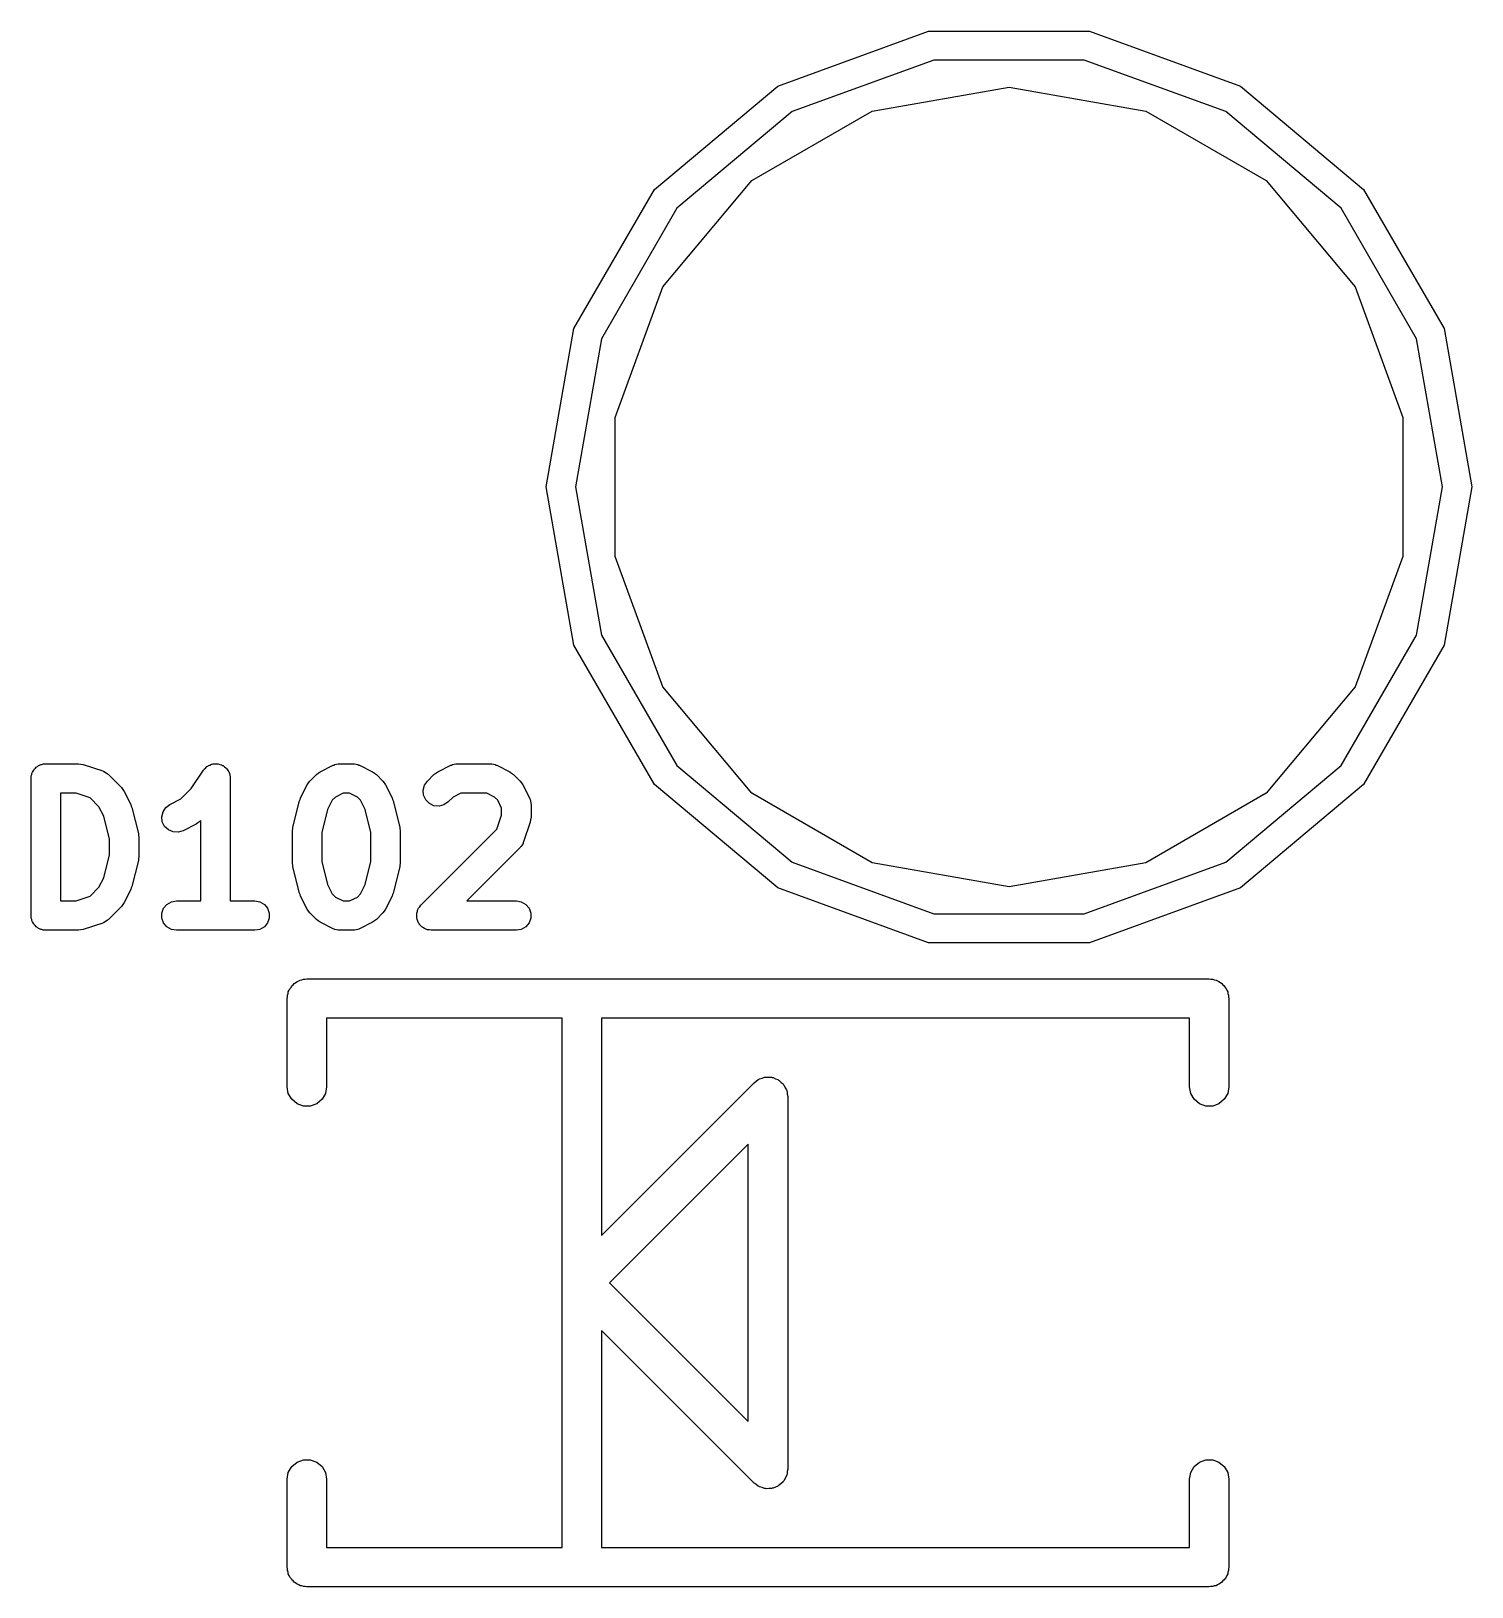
# Model space of a CAD drawing. Extents: x 142.1 to 238.7, y -137.2 to -60.7.
# Drawn here: x 150.51 to 157.86, y -70.21 to -62.27 of the extents above; entities that cross this region are included whole.
import ezdxf

# ---------------------------------------------------------------- set-up
doc = ezdxf.new("R2010")
doc.units = 0
doc.header["$MEASUREMENT"] = 0
doc.layers.add('BLACK', color=7, linetype='CONTINUOUS')

msp = doc.modelspace()

# ---------------------------------------------------------------- linework, layer by layer
at = {"layer": 'Black'}
for p, q in [((154.32, -62.5553), (155.09, -62.2749)), ((155.09, -62.2749), (155.91, -62.2749)), ((155.91, -62.2749), (156.68, -62.5553)), ((155.116, -62.4226), (154.394, -62.6852)), ((155.884, -62.4226), (155.116, -62.4226)), ((156.606, -62.6852), (155.884, -62.4226)), ((153.691, -63.0824), (154.32, -62.5553)), ((154.802, -62.6833), (155.5, -62.5602)), ((155.5, -62.5602), (156.198, -62.6833)), ((156.68, -62.5553), (157.309, -63.0824)), ((154.394, -62.6852), (153.806, -63.1788)), ((154.189, -63.0375), (154.802, -62.6833)), ((156.198, -62.6833), (156.811, -63.0375)), ((157.194, -63.1788), (156.606, -62.6852)), ((153.281, -63.7925), (153.691, -63.0824)), ((153.734, -63.5801), (154.189, -63.0375)), ((156.811, -63.0375), (157.266, -63.5801)), ((157.309, -63.0824), (157.719, -63.7925)), ((153.806, -63.1788), (153.422, -63.8438)), ((157.578, -63.8438), (157.194, -63.1788)), ((153.491, -64.2458), (153.734, -63.5801)), ((157.266, -63.5801), (157.509, -64.2458)), ((153.139, -64.6), (153.281, -63.7925)), ((157.719, -63.7925), (157.861, -64.6)), ((153.422, -63.8438), (153.289, -64.6)), ((157.711, -64.6), (157.578, -63.8438)), ((153.491, -64.9542), (153.491, -64.2458)), ((157.509, -64.2458), (157.509, -64.9542)), ((153.281, -65.4075), (153.139, -64.6)), ((153.289, -64.6), (153.422, -65.3562)), ((157.578, -65.3562), (157.711, -64.6)), ((157.861, -64.6), (157.719, -65.4075)), ((153.734, -65.6199), (153.491, -64.9542)), ((157.509, -64.9542), (157.266, -65.6199)), ((153.422, -65.3562), (153.806, -66.0212)), ((157.194, -66.0212), (157.578, -65.3562)), ((153.691, -66.1176), (153.281, -65.4075)), ((157.719, -65.4075), (157.309, -66.1176)), ((154.189, -66.1625), (153.734, -65.6199)), ((157.266, -65.6199), (156.811, -66.1625)), ((150.544, -66.0259), (150.549, -66.0217)), ((150.549, -66.0217), (150.555, -66.0195)), ((150.555, -66.0195), (150.561, -66.0162)), ((150.561, -66.0162), (150.567, -66.0151)), ((150.567, -66.0151), (150.574, -66.0128)), ((150.574, -66.0128), (150.58, -66.0128)), ((150.58, -66.0128), (150.587, -66.0117)), ((150.587, -66.0117), (150.753, -66.0117)), ((150.753, -66.0117), (150.765, -66.0138)), ((150.765, -66.0138), (150.777, -66.0155)), ((150.777, -66.0155), (150.877, -66.0488)), ((151.409, -66.0262), (151.413, -66.0244)), ((151.413, -66.0244), (151.416, -66.0217)), ((151.416, -66.0217), (151.424, -66.0187)), ((151.424, -66.0187), (151.432, -66.0147)), ((151.432, -66.0147), (151.436, -66.0142)), ((151.436, -66.0142), (151.44, -66.0128)), ((151.44, -66.0128), (151.449, -66.0128)), ((151.449, -66.0128), (151.458, -66.0118)), ((151.458, -66.0118), (151.462, -66.0128)), ((151.462, -66.0128), (151.466, -66.0128)), ((151.466, -66.0128), (151.475, -66.0159)), ((151.475, -66.0159), (151.483, -66.018)), ((151.483, -66.018), (151.487, -66.0203)), ((151.487, -66.0203), (151.491, -66.0217)), ((151.491, -66.0217), (151.498, -66.0275)), ((151.986, -66.0529), (152.053, -66.0196)), ((152.053, -66.0196), (152.057, -66.0184)), ((152.057, -66.0184), (152.061, -66.0162)), ((152.061, -66.0162), (152.07, -66.0147)), ((152.07, -66.0147), (152.078, -66.0122)), ((152.078, -66.0122), (152.082, -66.0124)), ((152.082, -66.0124), (152.087, -66.0117)), ((152.087, -66.0117), (152.153, -66.0117)), ((152.153, -66.0117), (152.158, -66.0124)), ((152.158, -66.0124), (152.162, -66.0122)), ((152.162, -66.0122), (152.17, -66.0147)), ((152.17, -66.0147), (152.179, -66.0162)), ((152.179, -66.0162), (152.183, -66.0184)), ((152.183, -66.0184), (152.187, -66.0196)), ((152.187, -66.0196), (152.254, -66.0529)), ((152.586, -66.0529), (152.653, -66.0196)), ((152.653, -66.0196), (152.657, -66.0184)), ((152.657, -66.0184), (152.661, -66.0162)), ((152.661, -66.0162), (152.67, -66.0147)), ((152.67, -66.0147), (152.678, -66.0122)), ((152.678, -66.0122), (152.682, -66.0124)), ((152.682, -66.0124), (152.687, -66.0117)), ((152.687, -66.0117), (152.853, -66.0117)), ((152.853, -66.0117), (152.858, -66.0124)), ((152.858, -66.0124), (152.862, -66.0122)), ((152.862, -66.0122), (152.87, -66.0147)), ((152.87, -66.0147), (152.879, -66.0162)), ((152.879, -66.0162), (152.883, -66.0184)), ((152.883, -66.0184), (152.887, -66.0196)), ((152.887, -66.0196), (152.954, -66.0529)), ((153.806, -66.0212), (154.394, -66.5148)), ((156.606, -66.5148), (157.194, -66.0212)), ((150.512, -66.0867), (150.513, -66.0802)), ((150.512, -66.7867), (150.512, -66.0867)), ((150.513, -66.0736), (150.515, -66.0675)), ((150.513, -66.0802), (150.513, -66.0736)), ((150.515, -66.0675), (150.516, -66.061)), ((150.516, -66.061), (150.519, -66.0553)), ((150.519, -66.0553), (150.522, -66.0492)), ((150.522, -66.0492), (150.526, -66.0441)), ((150.526, -66.0441), (150.529, -66.0385)), ((150.529, -66.0385), (150.534, -66.0342)), ((150.534, -66.0342), (150.538, -66.0292)), ((150.538, -66.0292), (150.544, -66.0259)), ((150.877, -66.0488), (150.881, -66.0509)), ((150.881, -66.0509), (150.885, -66.052)), ((150.885, -66.052), (150.892, -66.0571)), ((150.892, -66.0571), (150.9, -66.0613)), ((150.9, -66.0613), (150.903, -66.0645)), ((150.903, -66.0645), (150.906, -66.067)), ((150.906, -66.067), (150.973, -66.1336)), ((151.328, -66.1389), (151.391, -66.0451)), ((151.391, -66.0451), (151.394, -66.0421)), ((151.394, -66.0421), (151.396, -66.0385)), ((151.396, -66.0385), (151.403, -66.0327)), ((151.403, -66.0327), (151.409, -66.0262)), ((151.498, -66.0275), (151.505, -66.0324)), ((151.505, -66.0324), (151.508, -66.0358)), ((151.508, -66.0358), (151.511, -66.0385)), ((151.511, -66.0385), (151.515, -66.0462)), ((151.515, -66.0462), (151.521, -66.0534)), ((151.521, -66.0534), (151.522, -66.0574)), ((151.522, -66.0574), (151.524, -66.061)), ((151.524, -66.061), (151.525, -66.0698)), ((151.525, -66.0698), (151.528, -66.0784)), ((151.528, -66.0784), (151.528, -66.0826)), ((151.528, -66.0826), (151.528, -66.0867)), ((151.528, -66.0867), (151.528, -66.7117)), ((151.927, -66.1101), (151.934, -66.1003)), ((151.934, -66.1003), (151.967, -66.067)), ((151.967, -66.067), (151.977, -66.0601)), ((151.977, -66.0601), (151.986, -66.0529)), ((152.254, -66.0529), (152.263, -66.0601)), ((152.263, -66.0601), (152.273, -66.067)), ((152.273, -66.067), (152.306, -66.1003)), ((152.306, -66.1003), (152.313, -66.1101)), ((152.519, -66.1216), (152.534, -66.1003)), ((152.534, -66.1003), (152.567, -66.067)), ((152.567, -66.067), (152.577, -66.0601)), ((152.577, -66.0601), (152.586, -66.0529)), ((152.954, -66.0529), (152.963, -66.0601)), ((152.963, -66.0601), (152.973, -66.067)), ((152.973, -66.067), (153.006, -66.1003)), ((153.006, -66.1003), (153.013, -66.1101)), ((150.662, -66.1617), (150.662, -66.7117)), ((150.741, -66.1617), (150.662, -66.1617)), ((150.813, -66.1856), (150.741, -66.1617)), ((150.973, -66.1336), (150.98, -66.1435)), ((150.98, -66.1435), (150.987, -66.1531)), ((150.987, -66.1531), (151.02, -66.2198)), ((151.276, -66.1917), (151.328, -66.1389)), ((151.886, -66.1865), (151.92, -66.1198)), ((151.92, -66.1198), (151.927, -66.1101)), ((152.064, -66.1816), (152.048, -66.1978)), ((152.104, -66.1617), (152.064, -66.1816)), ((152.136, -66.1617), (152.104, -66.1617)), ((152.176, -66.1816), (152.136, -66.1617)), ((152.192, -66.1978), (152.176, -66.1816)), ((152.313, -66.1101), (152.32, -66.1198)), ((152.32, -66.1198), (152.354, -66.1865)), ((152.512, -66.1468), (152.519, -66.1216)), ((152.514, -66.1727), (152.512, -66.1468)), ((152.525, -66.1963), (152.514, -66.1727)), ((152.664, -66.1816), (152.64, -66.2064)), ((152.704, -66.1617), (152.664, -66.1816)), ((152.836, -66.1617), (152.704, -66.1617)), ((152.876, -66.1816), (152.836, -66.1617)), ((152.892, -66.1978), (152.876, -66.1816)), ((153.013, -66.1101), (153.02, -66.1198)), ((153.02, -66.1198), (153.054, -66.1865)), ((154.32, -66.6447), (153.691, -66.1176)), ((154.802, -66.5167), (154.189, -66.1625)), ((156.811, -66.1625), (156.198, -66.5167)), ((157.309, -66.1176), (156.68, -66.6447)), ((150.858, -66.2311), (150.813, -66.1856)), ((150.883, -66.2795), (150.858, -66.2311)), ((151.02, -66.2198), (151.023, -66.2277)), ((151.023, -66.2277), (151.026, -66.2351)), ((151.026, -66.2351), (151.059, -66.3685)), ((151.178, -66.2822), (151.185, -66.2568)), ((151.185, -66.2568), (151.199, -66.2351)), ((151.199, -66.2351), (151.22, -66.2196)), ((151.22, -66.2196), (151.276, -66.1917)), ((151.847, -66.3351), (151.881, -66.2018)), ((151.881, -66.2018), (151.884, -66.1943)), ((151.884, -66.1943), (151.886, -66.1865)), ((152.024, -66.2462), (151.995, -66.3626)), ((152.048, -66.1978), (152.024, -66.2462)), ((152.216, -66.2462), (152.192, -66.1978)), ((152.245, -66.3626), (152.216, -66.2462)), ((152.354, -66.1865), (152.356, -66.1943)), ((152.356, -66.1943), (152.359, -66.2018)), ((152.359, -66.2018), (152.393, -66.3351)), ((152.544, -66.2148), (152.525, -66.1963)), ((152.567, -66.2258), (152.544, -66.2148)), ((152.593, -66.228), (152.567, -66.2258)), ((152.618, -66.2213), (152.593, -66.228)), ((152.64, -66.2064), (152.618, -66.2213)), ((152.912, -66.2377), (152.892, -66.1978)), ((152.912, -66.2745), (152.912, -66.2377)), ((153.054, -66.1865), (153.055, -66.1906)), ((153.055, -66.1906), (153.057, -66.1943)), ((153.057, -66.1943), (153.059, -66.203)), ((153.059, -66.203), (153.061, -66.2114)), ((153.061, -66.2114), (153.061, -66.2157)), ((153.061, -66.2157), (153.062, -66.22)), ((153.062, -66.22), (153.062, -66.2867)), ((150.912, -66.3959), (150.883, -66.2795)), ((151.181, -66.308), (151.178, -66.2822)), ((151.193, -66.3313), (151.181, -66.308)), ((151.212, -66.3493), (151.193, -66.3313)), ((151.354, -66.3204), (151.287, -66.3537)), ((151.363, -66.3133), (151.354, -66.3204)), ((151.373, -66.3064), (151.363, -66.3133)), ((151.378, -66.3011), (151.373, -66.3064)), ((151.378, -66.7117), (151.378, -66.3011)), ((151.847, -66.3443), (151.847, -66.3351)), ((152.393, -66.3351), (152.393, -66.3443)), ((152.888, -66.3462), (152.912, -66.2745)), ((153.058, -66.3104), (153.024, -66.4104)), ((153.06, -66.2985), (153.058, -66.3104)), ((153.062, -66.2867), (153.06, -66.2985)), ((150.912, -66.4774), (150.912, -66.3959)), ((151.059, -66.3685), (151.06, -66.3776)), ((151.06, -66.3776), (151.062, -66.3867)), ((151.062, -66.3867), (151.062, -66.4867)), ((151.236, -66.3596), (151.212, -66.3493)), ((151.262, -66.3612), (151.236, -66.3596)), ((151.287, -66.3537), (151.262, -66.3612)), ((151.845, -66.3533), (151.847, -66.3443)), ((151.845, -66.52), (151.845, -66.3533)), ((151.995, -66.3626), (151.995, -66.5108)), ((152.245, -66.5108), (152.245, -66.3626)), ((152.393, -66.3443), (152.395, -66.3533)), ((152.395, -66.3533), (152.395, -66.52)), ((152.5, -66.7336), (152.888, -66.3462)), ((153.021, -66.4184), (153.016, -66.4256)), ((153.022, -66.4142), (153.021, -66.4184)), ((153.024, -66.4104), (153.022, -66.4142)), ((150.883, -66.5938), (150.912, -66.4774)), ((151.06, -66.4957), (151.059, -66.5049)), ((151.062, -66.4867), (151.06, -66.4957)), ((153.006, -66.4397), (152.734, -66.7117)), ((153.009, -66.4362), (153.006, -66.4397)), ((153.012, -66.4333), (153.009, -66.4362)), ((153.016, -66.4256), (153.012, -66.4333)), ((151.059, -66.5049), (151.026, -66.6382)), ((151.847, -66.529), (151.845, -66.52)), ((151.847, -66.5382), (151.847, -66.529)), ((151.881, -66.6715), (151.847, -66.5382)), ((151.995, -66.5108), (152.024, -66.6272)), ((152.216, -66.6272), (152.245, -66.5108)), ((152.393, -66.5382), (152.359, -66.6715)), ((152.395, -66.52), (152.393, -66.529)), ((152.393, -66.529), (152.393, -66.5382)), ((154.394, -66.5148), (155.116, -66.7774)), ((155.5, -66.6398), (154.802, -66.5167)), ((156.198, -66.5167), (155.5, -66.6398)), ((155.884, -66.7774), (156.606, -66.5148)), ((150.813, -66.6878), (150.858, -66.6422)), ((150.858, -66.6422), (150.883, -66.5938)), ((151.02, -66.6535), (150.987, -66.7202)), ((151.023, -66.6457), (151.02, -66.6535)), ((151.026, -66.6382), (151.023, -66.6457)), ((152.024, -66.6272), (152.048, -66.6756)), ((152.192, -66.6756), (152.216, -66.6272)), ((155.09, -66.9251), (154.32, -66.6447)), ((156.68, -66.6447), (155.91, -66.9251)), ((150.662, -66.7117), (150.741, -66.7117)), ((150.741, -66.7117), (150.813, -66.6878)), ((150.973, -66.7397), (150.906, -66.8064)), ((150.98, -66.7299), (150.973, -66.7397)), ((150.987, -66.7202), (150.98, -66.7299)), ((151.188, -66.7492), (151.205, -66.7292)), ((151.205, -66.7292), (151.228, -66.7162)), ((151.228, -66.7162), (151.253, -66.7117)), ((151.253, -66.7117), (151.378, -66.7117)), ((151.528, -66.7117), (151.653, -66.7117)), ((151.653, -66.7117), (151.679, -66.7162)), ((151.679, -66.7162), (151.702, -66.7292)), ((151.702, -66.7292), (151.718, -66.7492)), ((151.884, -66.679), (151.881, -66.6715)), ((151.886, -66.6869), (151.884, -66.679)), ((151.92, -66.7535), (151.886, -66.6869)), ((152.048, -66.6756), (152.064, -66.6917)), ((152.064, -66.6917), (152.104, -66.7117)), ((152.104, -66.7117), (152.136, -66.7117)), ((152.136, -66.7117), (152.176, -66.6917)), ((152.176, -66.6917), (152.192, -66.6756)), ((152.354, -66.6869), (152.32, -66.7535)), ((152.356, -66.679), (152.354, -66.6869)), ((152.359, -66.6715), (152.356, -66.679)), ((152.495, -66.7417), (152.5, -66.7336)), ((152.734, -66.7117), (152.987, -66.7117)), ((152.987, -66.7117), (153.012, -66.7162)), ((153.012, -66.7162), (153.035, -66.7292)), ((153.035, -66.7292), (153.052, -66.7492)), ((150.513, -66.7931), (150.512, -66.7867)), ((150.513, -66.7997), (150.513, -66.7931)), ((150.515, -66.8059), (150.513, -66.7997)), ((150.516, -66.8123), (150.515, -66.8059)), ((150.519, -66.818), (150.516, -66.8123)), ((150.522, -66.8242), (150.519, -66.818)), ((150.892, -66.8163), (150.885, -66.8213)), ((150.9, -66.8121), (150.892, -66.8163)), ((150.903, -66.8088), (150.9, -66.8121)), ((150.906, -66.8064), (150.903, -66.8088)), ((151.179, -66.7736), (151.188, -66.7492)), ((151.179, -66.7997), (151.179, -66.7736)), ((151.188, -66.8242), (151.179, -66.7997)), ((151.718, -66.7492), (151.727, -66.7736)), ((151.727, -66.7997), (151.718, -66.8242)), ((151.727, -66.7736), (151.727, -66.7997)), ((151.927, -66.7632), (151.92, -66.7535)), ((151.934, -66.773), (151.927, -66.7632)), ((151.967, -66.8064), (151.934, -66.773)), ((151.977, -66.8133), (151.967, -66.8064)), ((151.986, -66.8204), (151.977, -66.8133)), ((152.263, -66.8133), (152.254, -66.8204)), ((152.273, -66.8064), (152.263, -66.8133)), ((152.306, -66.773), (152.273, -66.8064)), ((152.313, -66.7632), (152.306, -66.773)), ((152.32, -66.7535), (152.313, -66.7632)), ((152.479, -66.7736), (152.483, -66.7644)), ((152.479, -66.7769), (152.479, -66.7736)), ((152.479, -66.7801), (152.479, -66.7769)), ((152.479, -66.7899), (152.479, -66.7801)), ((152.479, -66.7997), (152.479, -66.7899)), ((152.481, -66.8028), (152.479, -66.7997)), ((152.481, -66.8061), (152.481, -66.8028)), ((152.485, -66.815), (152.481, -66.8061)), ((152.483, -66.7644), (152.485, -66.755)), ((152.485, -66.755), (152.487, -66.7523)), ((152.488, -66.8242), (152.485, -66.815)), ((152.487, -66.7523), (152.488, -66.7492)), ((152.488, -66.7492), (152.495, -66.7417)), ((153.052, -66.7492), (153.061, -66.7736)), ((153.061, -66.7997), (153.052, -66.8242)), ((153.061, -66.7736), (153.061, -66.7997)), ((155.116, -66.7774), (155.884, -66.7774)), ((150.526, -66.8292), (150.522, -66.8242)), ((150.529, -66.8349), (150.526, -66.8292)), ((150.534, -66.8391), (150.529, -66.8349)), ((150.538, -66.8441), (150.534, -66.8391)), ((150.544, -66.8474), (150.538, -66.8441)), ((150.549, -66.8516), (150.544, -66.8474)), ((150.555, -66.8539), (150.549, -66.8516)), ((150.561, -66.8571), (150.555, -66.8539)), ((150.567, -66.8583), (150.561, -66.8571)), ((150.574, -66.8605), (150.567, -66.8583)), ((150.58, -66.8605), (150.574, -66.8605)), ((150.587, -66.8617), (150.58, -66.8605)), ((150.753, -66.8617), (150.587, -66.8617)), ((150.765, -66.8596), (150.753, -66.8617)), ((150.777, -66.8578), (150.765, -66.8596)), ((150.877, -66.8245), (150.777, -66.8578)), ((150.881, -66.8224), (150.877, -66.8245)), ((150.885, -66.8213), (150.881, -66.8224)), ((151.205, -66.8441), (151.188, -66.8242)), ((151.228, -66.8571), (151.205, -66.8441)), ((151.253, -66.8617), (151.228, -66.8571)), ((151.653, -66.8617), (151.253, -66.8617)), ((151.679, -66.8571), (151.653, -66.8617)), ((151.702, -66.8441), (151.679, -66.8571)), ((151.718, -66.8242), (151.702, -66.8441)), ((152.053, -66.8537), (151.986, -66.8204)), ((152.057, -66.855), (152.053, -66.8537)), ((152.061, -66.8571), (152.057, -66.855)), ((152.07, -66.8587), (152.061, -66.8571)), ((152.078, -66.8612), (152.07, -66.8587)), ((152.082, -66.8609), (152.078, -66.8612)), ((152.087, -66.8617), (152.082, -66.8609)), ((152.153, -66.8617), (152.087, -66.8617)), ((152.158, -66.8609), (152.153, -66.8617)), ((152.162, -66.8612), (152.158, -66.8609)), ((152.17, -66.8587), (152.162, -66.8612)), ((152.179, -66.8571), (152.17, -66.8587)), ((152.183, -66.855), (152.179, -66.8571)), ((152.187, -66.8537), (152.183, -66.855)), ((152.254, -66.8204), (152.187, -66.8537)), ((152.491, -66.8267), (152.488, -66.8242)), ((152.492, -66.8297), (152.491, -66.8267)), ((152.499, -66.8366), (152.492, -66.8297)), ((152.505, -66.8441), (152.499, -66.8366)), ((152.508, -66.8458), (152.505, -66.8441)), ((152.51, -66.8481), (152.508, -66.8458)), ((152.519, -66.8522), (152.51, -66.8481)), ((152.528, -66.8571), (152.519, -66.8522)), ((152.531, -66.8577), (152.528, -66.8571)), ((152.534, -66.8591), (152.531, -66.8577)), ((152.544, -66.86), (152.534, -66.8591)), ((152.553, -66.8617), (152.544, -66.86)), ((152.987, -66.8617), (152.553, -66.8617)), ((153.012, -66.8571), (152.987, -66.8617)), ((153.035, -66.8441), (153.012, -66.8571)), ((153.052, -66.8242), (153.035, -66.8441)), ((155.91, -66.9251), (155.09, -66.9251)), ((151.849, -67.1395), (151.854, -67.1328)), ((151.854, -67.1328), (151.862, -67.1284)), ((151.862, -67.1284), (151.869, -67.1228)), ((151.869, -67.1228), (151.877, -67.1198)), ((151.877, -67.1198), (151.884, -67.1154)), ((151.884, -67.1154), (151.893, -67.1139)), ((151.893, -67.1139), (151.901, -67.1109)), ((151.901, -67.1109), (151.91, -67.1109)), ((151.91, -67.1109), (151.919, -67.1093)), ((151.919, -67.1093), (156.521, -67.1093)), ((156.521, -67.1093), (156.53, -67.1109)), ((156.53, -67.1109), (156.539, -67.1109)), ((156.539, -67.1109), (156.547, -67.1139)), ((156.547, -67.1139), (156.556, -67.1154)), ((156.556, -67.1154), (156.563, -67.1198)), ((156.563, -67.1198), (156.571, -67.1228)), ((156.571, -67.1228), (156.578, -67.1284)), ((156.578, -67.1284), (156.586, -67.1328)), ((156.586, -67.1328), (156.591, -67.1395)), ((151.818, -67.2097), (151.82, -67.201)), ((151.818, -67.6592), (151.818, -67.2097)), ((151.82, -67.1922), (151.823, -67.184)), ((151.82, -67.201), (151.82, -67.1922)), ((151.823, -67.184), (151.824, -67.1753)), ((151.824, -67.1753), (151.829, -67.1677)), ((151.829, -67.1677), (151.832, -67.1595)), ((151.832, -67.1595), (151.838, -67.1528)), ((151.838, -67.1528), (151.842, -67.1452)), ((151.842, -67.1452), (151.849, -67.1395)), ((156.591, -67.1395), (156.598, -67.1452)), ((156.598, -67.1452), (156.602, -67.1528)), ((156.602, -67.1528), (156.608, -67.1595)), ((156.608, -67.1595), (156.611, -67.1677)), ((156.611, -67.1677), (156.616, -67.1753)), ((156.616, -67.1753), (156.617, -67.184)), ((156.617, -67.184), (156.62, -67.1922)), ((156.62, -67.1922), (156.62, -67.201)), ((156.62, -67.201), (156.622, -67.2097)), ((156.622, -67.2097), (156.622, -67.6592)), ((153.221, -67.31), (152.019, -67.31)), ((152.019, -67.31), (152.019, -67.6592)), ((153.221, -70.01), (153.221, -67.31)), ((156.421, -67.31), (153.421, -67.31)), ((153.421, -67.31), (153.421, -68.4178)), ((156.421, -67.6592), (156.421, -67.31)), ((154.241, -67.6157), (154.253, -67.6112)), ((154.253, -67.6112), (154.258, -67.6112)), ((154.258, -67.6112), (154.262, -67.6101)), ((154.262, -67.6101), (154.275, -67.6112)), ((154.275, -67.6112), (154.288, -67.6112)), ((154.288, -67.6112), (154.292, -67.6127)), ((154.292, -67.6127), (154.297, -67.6131)), ((151.824, -67.6936), (151.818, -67.6592)), ((152.019, -67.6592), (152.013, -67.6936)), ((153.421, -68.4178), (154.2, -67.6391)), ((154.2, -67.6391), (154.211, -67.6316)), ((154.211, -67.6316), (154.221, -67.6232)), ((154.221, -67.6232), (154.225, -67.6216)), ((154.225, -67.6216), (154.228, -67.6191)), ((154.228, -67.6191), (154.241, -67.6157)), ((154.297, -67.6131), (154.309, -67.6187)), ((154.309, -67.6187), (154.321, -67.6232)), ((154.321, -67.6232), (154.324, -67.626)), ((154.324, -67.626), (154.328, -67.6279)), ((154.328, -67.6279), (154.338, -67.6371)), ((154.338, -67.6371), (154.348, -67.6455)), ((154.348, -67.6455), (154.35, -67.6494)), ((154.35, -67.6494), (154.353, -67.6525)), ((154.353, -67.6525), (154.359, -67.6644)), ((154.359, -67.6644), (154.365, -67.6757)), ((154.365, -67.6757), (154.366, -67.6801)), ((154.366, -67.6801), (154.368, -67.6841)), ((154.368, -67.6841), (154.369, -67.6971)), ((156.427, -67.6936), (156.421, -67.6592)), ((156.622, -67.6592), (156.616, -67.6936)), ((151.842, -67.7237), (151.824, -67.6936)), ((151.869, -67.7461), (151.842, -67.7237)), ((151.901, -67.758), (151.869, -67.7461)), ((151.936, -67.758), (151.901, -67.758)), ((151.969, -67.7461), (151.936, -67.758)), ((151.996, -67.7237), (151.969, -67.7461)), ((152.013, -67.6936), (151.996, -67.7237)), ((154.369, -67.6971), (154.371, -67.71)), ((154.371, -67.71), (154.371, -69.61)), ((156.444, -67.7237), (156.427, -67.6936)), ((156.471, -67.7461), (156.444, -67.7237)), ((156.504, -67.758), (156.471, -67.7461)), ((156.539, -67.758), (156.504, -67.758)), ((156.571, -67.7461), (156.539, -67.758)), ((156.598, -67.7237), (156.571, -67.7461)), ((156.616, -67.6936), (156.598, -67.7237)), ((154.17, -67.9523), (153.463, -68.66)), ((154.17, -69.3677), (154.17, -67.9523)), ((153.463, -68.66), (154.17, -69.3677)), ((154.2, -69.6809), (153.421, -68.9022)), ((153.421, -68.9022), (153.421, -70.01)), ((151.824, -69.6264), (151.842, -69.5963)), ((151.842, -69.5963), (151.869, -69.5739)), ((151.869, -69.5739), (151.901, -69.562)), ((151.901, -69.562), (151.936, -69.562)), ((151.936, -69.562), (151.969, -69.5739)), ((151.969, -69.5739), (151.996, -69.5963)), ((151.996, -69.5963), (152.013, -69.6264)), ((156.427, -69.6264), (156.444, -69.5963)), ((156.444, -69.5963), (156.471, -69.5739)), ((156.471, -69.5739), (156.504, -69.562)), ((156.504, -69.562), (156.539, -69.562)), ((156.539, -69.562), (156.571, -69.5739)), ((156.571, -69.5739), (156.598, -69.5963)), ((156.598, -69.5963), (156.616, -69.6264)), ((151.818, -69.6608), (151.824, -69.6264)), ((151.818, -70.1103), (151.818, -69.6608)), ((152.013, -69.6264), (152.019, -69.6608)), ((152.019, -69.6608), (152.019, -70.01)), ((154.348, -69.6745), (154.338, -69.6829)), ((154.35, -69.6706), (154.348, -69.6745)), ((154.353, -69.6675), (154.35, -69.6706)), ((154.359, -69.6556), (154.353, -69.6675)), ((154.365, -69.6443), (154.359, -69.6556)), ((154.366, -69.6399), (154.365, -69.6443)), ((154.368, -69.6359), (154.366, -69.6399)), ((154.369, -69.6229), (154.368, -69.6359)), ((154.371, -69.61), (154.369, -69.6229)), ((156.421, -69.6608), (156.427, -69.6264)), ((156.421, -70.01), (156.421, -69.6608)), ((156.616, -69.6264), (156.622, -69.6608)), ((156.622, -69.6608), (156.622, -70.1103)), ((154.211, -69.6884), (154.2, -69.6809)), ((154.221, -69.6968), (154.211, -69.6884)), ((154.225, -69.6984), (154.221, -69.6968)), ((154.228, -69.7009), (154.225, -69.6984)), ((154.241, -69.7043), (154.228, -69.7009)), ((154.253, -69.7088), (154.241, -69.7043)), ((154.258, -69.7088), (154.253, -69.7088)), ((154.262, -69.7099), (154.258, -69.7088)), ((154.275, -69.7088), (154.262, -69.7099)), ((154.288, -69.7088), (154.275, -69.7088)), ((154.292, -69.7073), (154.288, -69.7088)), ((154.297, -69.7069), (154.292, -69.7073)), ((154.309, -69.7013), (154.297, -69.7069)), ((154.321, -69.6968), (154.309, -69.7013)), ((154.324, -69.694), (154.321, -69.6968)), ((154.328, -69.6921), (154.324, -69.694)), ((154.338, -69.6829), (154.328, -69.6921)), ((152.019, -70.01), (153.221, -70.01)), ((153.421, -70.01), (156.421, -70.01)), ((151.82, -70.119), (151.818, -70.1103)), ((151.82, -70.1278), (151.82, -70.119)), ((151.823, -70.136), (151.82, -70.1278)), ((151.824, -70.1447), (151.823, -70.136)), ((151.829, -70.1523), (151.824, -70.1447)), ((151.832, -70.1605), (151.829, -70.1523)), ((156.611, -70.1523), (156.608, -70.1605)), ((156.616, -70.1447), (156.611, -70.1523)), ((156.617, -70.136), (156.616, -70.1447)), ((156.62, -70.1278), (156.617, -70.136)), ((156.622, -70.1103), (156.62, -70.119)), ((156.62, -70.119), (156.62, -70.1278)), ((151.838, -70.1672), (151.832, -70.1605)), ((151.842, -70.1748), (151.838, -70.1672)), ((151.849, -70.1805), (151.842, -70.1748)), ((151.854, -70.1872), (151.849, -70.1805)), ((151.862, -70.1916), (151.854, -70.1872)), ((151.869, -70.1972), (151.862, -70.1916)), ((151.877, -70.2002), (151.869, -70.1972)), ((151.884, -70.2046), (151.877, -70.2002)), ((151.893, -70.2061), (151.884, -70.2046)), ((151.901, -70.2091), (151.893, -70.2061)), ((151.91, -70.2091), (151.901, -70.2091)), ((151.919, -70.2107), (151.91, -70.2091)), ((156.521, -70.2107), (151.919, -70.2107)), ((156.53, -70.2091), (156.521, -70.2107)), ((156.539, -70.2091), (156.53, -70.2091)), ((156.547, -70.2061), (156.539, -70.2091)), ((156.556, -70.2046), (156.547, -70.2061)), ((156.563, -70.2002), (156.556, -70.2046)), ((156.571, -70.1972), (156.563, -70.2002)), ((156.578, -70.1916), (156.571, -70.1972)), ((156.586, -70.1872), (156.578, -70.1916)), ((156.591, -70.1805), (156.586, -70.1872)), ((156.598, -70.1748), (156.591, -70.1805)), ((156.602, -70.1672), (156.598, -70.1748)), ((156.608, -70.1605), (156.602, -70.1672))]:
    msp.add_line(p, q, dxfattribs=at)

doc.saveas('drawing.dxf')
